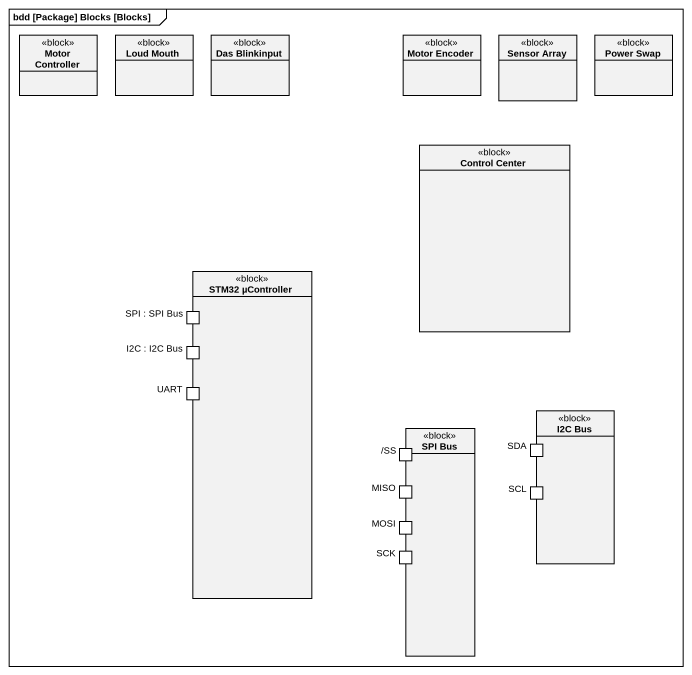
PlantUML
@startuml
mainframe bdd [Package] Blocks [Blocks]
allowmixing
hide circle
hide empty members
class "Motor Controller" as Motor_Controller <<block>>
class "Loud Mouth" as Loud_Mouth <<block>>
class "Das Blinkinput" as Das_Blinkinput <<block>>
class "Motor Encoder" as Motor_Encoder <<block>>
class "Sensor Array" as Sensor_Array <<block>>
class "Power Swap" as Power_Swap <<block>>
class "Control Center" as Control_Center <<block>>
rectangle "STM32 µController" as STM32_µController <<block>> {
  port "SPI : SPI Bus" as SPI
  port "I2C : I2C Bus" as I2C
  port UART
}
rectangle "SPI Bus" as SPI_Bus <<block>> {
  port "/SS" as SS
  port MISO
  port MOSI
  port SCK
}
rectangle "I2C Bus" as I2C_Bus <<block>> {
  port SDA
  port SCL
}
@enduml
